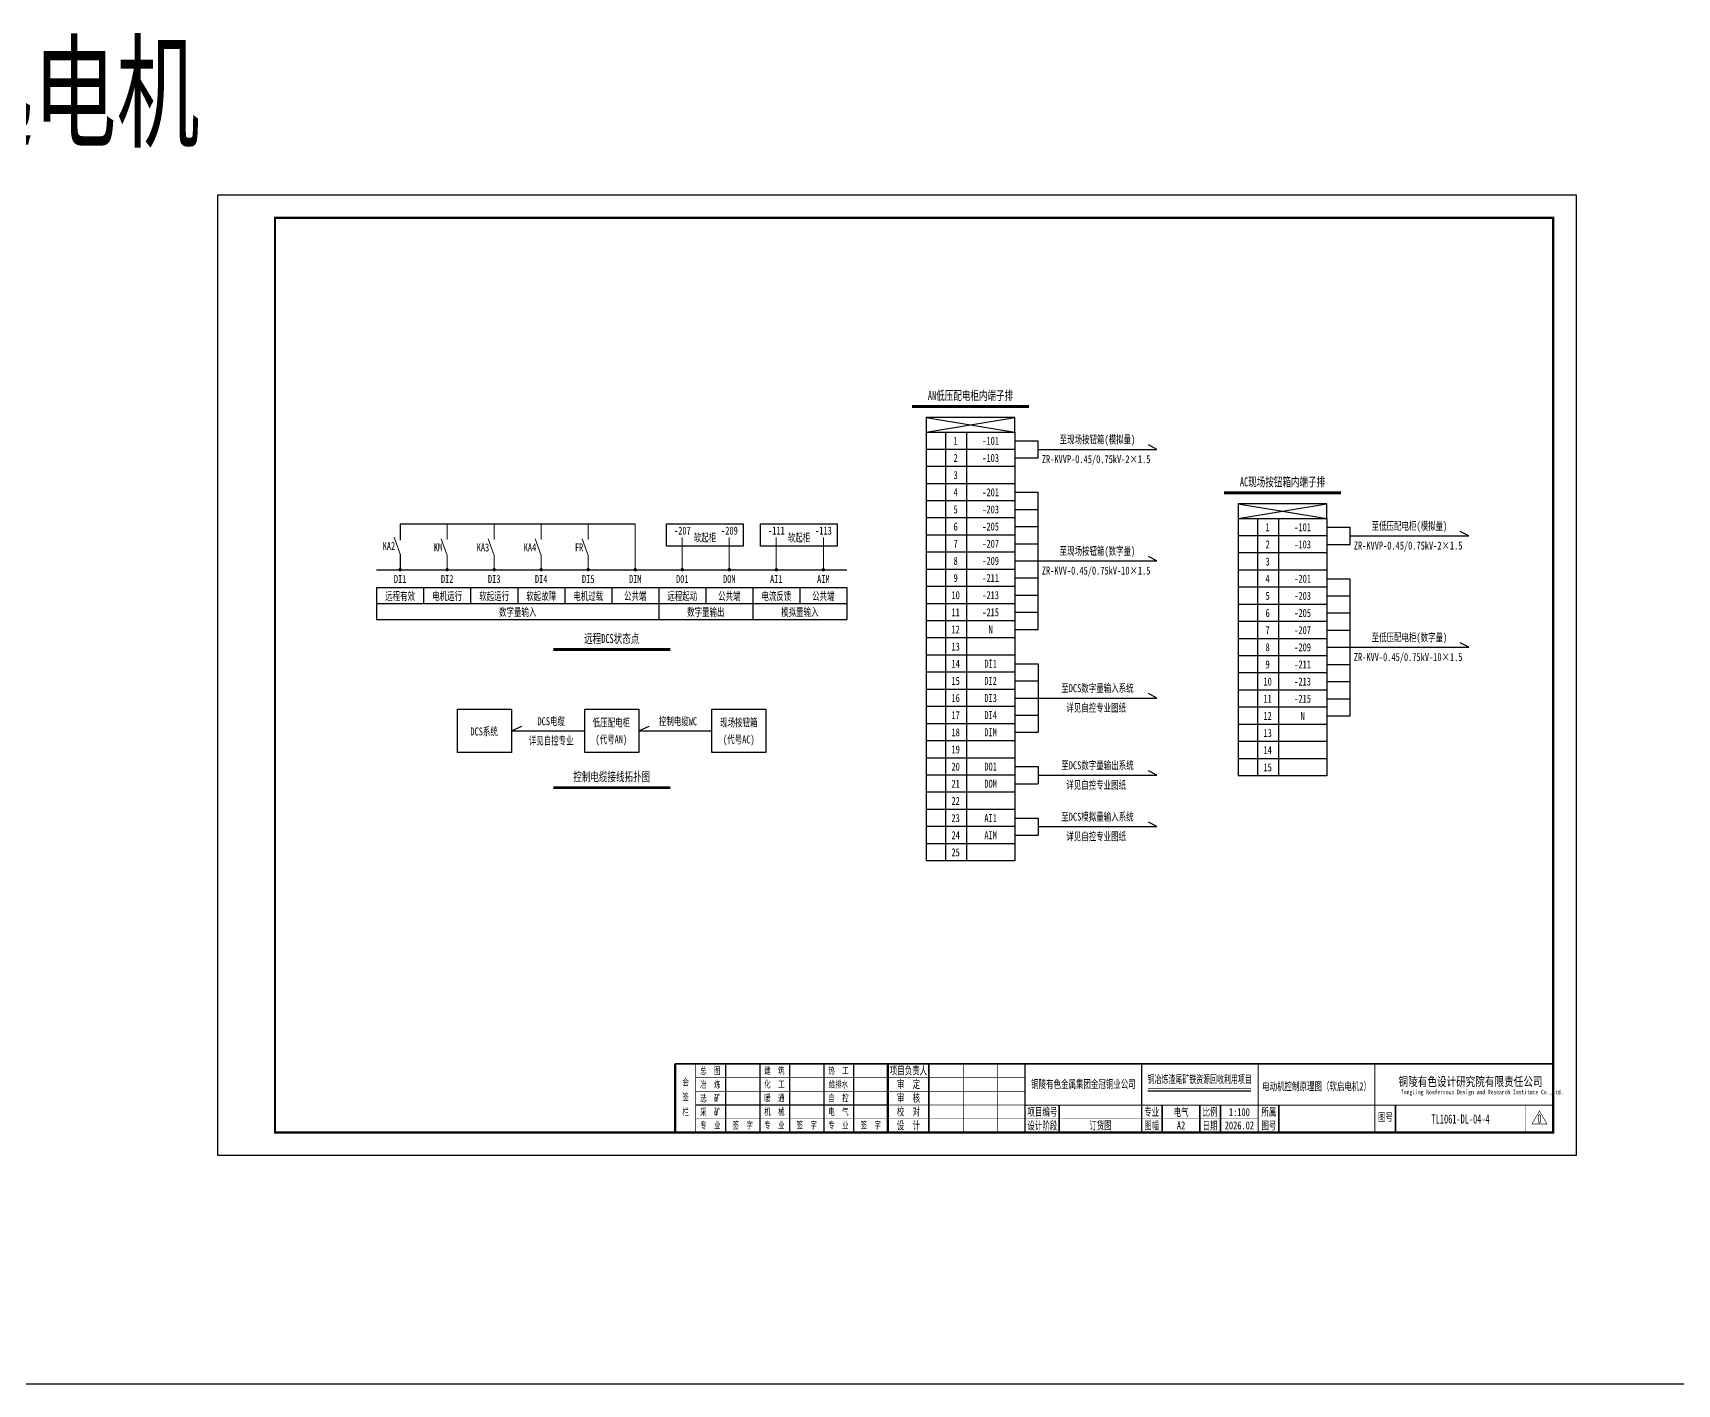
# Model space of a CAD drawing. Header units: millimetres. Extents: x 401220 to 2750366, y -101310 to 943175.
# Drawn here: x 718024 to 789929, y 628022 to 687110 of the extents above; entities that cross this region are included whole.
import ezdxf
from ezdxf.enums import TextEntityAlignment as Align

# ---------------------------------------------------------------- set-up
doc = ezdxf.new("R2010")
doc.units = ezdxf.units.MM
for name, color, linetype, lineweight in [('CAXA0层', 7, 'Continuous', 25), ('SW', 8, 'Continuous', 20), ('TEXT', 4, 'Continuous', 0)]:
    doc.layers.add(name, color=color, linetype=linetype, lineweight=lineweight)
for name, color, linetype in [('动力平面设备层', 1, 'Continuous'), ('图框', 7, 'Continuous'), ('标注-照明', 7, 'Continuous'), ('照明平面导线层', 3, 'Continuous'), ('照明平面设备层', 1, 'Continuous')]:
    doc.layers.add(name, color=color, linetype=linetype)
doc.styles.add('HZ', font='simsun.ttf', dxfattribs={"width": 0.75})
doc.styles.add('标准', font='NSimSun.ttf', dxfattribs={"width": 0.667})

# ---------------------------------------------------------------- blocks, each defined once
blk = doc.blocks.new('3')
at = {"layer": 'TEXT', "color": 7, "lineweight": 25, "style": 'HZ', "width": 0.75}
for s, height, p in [('铜陵有色设计研究院有限责任公司', 400, (221501, 249018)), ('Tongling Nonferrous Design and Research Institute Co.,Ltd.', 200, (221613, 248659))]:
    blk.add_text(s, height=height, dxfattribs=at).set_placement(p)
blk = doc.blocks.new('铜陵有色图签02')
at = {"layer": '图框', "linetype": 'Continuous', "lineweight": 50}
for p, q in [((-38401, 3003), (-38401, 1)), ((-29100, 3001), (-29100, 0))]:
    blk.add_line(p, q, dxfattribs=at)
at = {"layer": '图框', "color": 7, "linetype": 'Continuous', "lineweight": 25}
for p, q in [((-36201, 3010), (-36201, 9)), ((-34701, 3010), (-34701, 9)), ((-33401, 3017), (-33401, 16)), ((-31901, 3017), (-31901, 16)), ((-30601, 3017), (-30601, 16)), ((-29100, 1201), (-37501, 1201))]:
    blk.add_line(p, q, dxfattribs=at)
at = {"layer": '图框', "color": 7, "linetype": 'Continuous', "lineweight": 35}
for p, q in [((-27300, 3001), (-27300, 1)), ((-21600, 1197), (-21600, -3)), ((-17100, 1200), (-17100, 0)), ((-15450, 0), (-15450, 1200)), ((-14550, 1200), (-14550, 0)), ((-12000, 1201), (-12000, 1)), ((-6900, 1202), (-6900, 2))]:
    blk.add_line(p, q, dxfattribs=at)
at = {"layer": '图框', "lineweight": 25}
blk.add_line((-17723, 1830), (-13223, 1830), dxfattribs=at)
at = {"layer": '图框', "lineweight": 70, "const_width": 70}
blk.add_lwpolyline([(-17980, 3001), (0, 3001), (-38401, 3001)], dxfattribs=at)
at = {"layer": '图框', "color": 7, "linetype": 'Continuous', "lineweight": 25, "const_width": 25}
for points in [[(-37501, 3000), (-37501, 0)], [(-25800, 3001), (-25800, 1)], [(-24300, 3001), (-24300, 1)], [(-23100, 2401), (-37501, 2401)], [(-23100, 1801), (-37501, 1801)], [(-23100, 1201), (-29100, 1201)], [(-602, 943), (-932, 371), (-272, 371), (-602, 943)], [(-12900, 600), (-18000, 600), (-37501, 600)]]:
    blk.add_lwpolyline(points, dxfattribs=at)
at = {"layer": '图框', "linetype": 'Continuous', "lineweight": 50, "const_width": 50}
for points in [[(-23100, 3001), (-23100, 1)], [(-18000, 3000), (-18000, 0)]]:
    blk.add_lwpolyline(points, dxfattribs=at)
at = {"layer": '图框', "lineweight": 50, "const_width": 50}
for points in [[(-12900, 3001), (-12900, 1)], [(-7800, 3001), (-7800, 1)], [(0, 3000), (0, 0)], [(-23100, 1200), (0, 1200)]]:
    blk.add_lwpolyline(points, dxfattribs=at)
at = {"layer": '图框', "lineweight": 25, "const_width": 35}
blk.add_lwpolyline([(-17723, 1930), (-13223, 1930)], dxfattribs=at)
at = {"layer": '图框', "color": 7, "linetype": 'Continuous', "lineweight": 35, "const_width": 25}
blk.add_lwpolyline([(-1200, 1201), (-1200, 0)], dxfattribs=at)
at = {"layer": '图框', "linetype": 'Continuous', "lineweight": 70, "const_width": 70}
blk.add_lwpolyline([(-38401, 1), (0, 0)], dxfattribs=at)
at = {"layer": '图框', "lineweight": 25}
blk.add_blockref('3', (-228268, -246986), dxfattribs=at)
at = {"layer": 'TEXT', "color": 7, "lineweight": 25, "style": '标准', "width": 0.667}
for s, height, p in [('总  图', 300, (-36862, 2555)), ('建  筑', 300, (-34062, 2562)), ('热  工', 300, (-31262, 2562)), ('项目负责人', 350, (-28197, 2541)), ('会', 300, (-37942, 2054)), ('冶  炼', 300, (-36862, 1955)), ('化  工', 300, (-34062, 1962)), ('给排水', 300, (-31262, 1962)), ('审  定', 350, (-28197, 1941)), ('签', 300, (-37942, 1404)), ('选  矿', 300, (-36862, 1355)), ('暖  通', 300, (-34062, 1362)), ('自  控', 300, (-31262, 1362)), ('审  核', 350, (-28197, 1341)), ('栏', 300, (-37942, 754)), ('采  矿', 300, (-36862, 754)), ('机  械', 300, (-34062, 761)), ('电  气', 300, (-31262, 761)), ('校  对', 350, (-28197, 741)), ('项目编号', 350, (-22343, 730)), ('专业', 350, (-17559, 730)), ('比例', 350, (-15009, 730)), ('所属', 350, (-12438, 730)), ('图号', 350, (-7339, 495)), ('专  业', 300, (-36862, 170)), ('签  字', 300, (-35449, 170)), ('专  业', 300, (-34062, 177)), ('签  字', 300, (-32649, 177)), ('专  业', 300, (-31262, 177)), ('签  字', 300, (-29849, 177)), ('设  计', 350, (-28197, 139)), ('设计阶段', 350, (-22343, 130)), ('图幅', 350, (-17559, 130)), ('日期', 350, (-15009, 130)), ('图号', 350, (-12438, 130))]:
    blk.add_text(s, height=height, dxfattribs=at).set_placement(p, align=Align.CENTER)

msp = doc.modelspace()

# ---------------------------------------------------------------- linework, layer by layer
at = {"color": 2, "linetype": 'ByBlock', "lineweight": 25}
for p, q in [((757094, 670297.5), (760961, 669646.6)), ((757094, 669646.6), (760961, 670297.5)), ((757094, 669646.6), (757094, 650901.6)), ((757094, 669646.6), (760961, 669646.6)), ((757929.9, 669646.6), (757929.9, 650901.6)), ((758849.3, 669646.6), (758849.3, 650901.6)), ((760961, 669646.6), (760961, 650901.6)), ((760961, 668896.8), (757094, 668896.8)), ((760961, 668147), (757094, 668147)), ((760961, 667397.2), (757094, 667397.2)), ((760961, 666647.4), (757094, 666647.4)), ((760961, 665897.6), (757094, 665897.6)), ((760961, 665147.8), (757094, 665147.8)), ((760961, 664398), (757094, 664398)), ((760961, 663648.2), (757094, 663648.2)), ((760961, 662898.4), (757094, 662898.4)), ((760961, 662148.6), (757094, 662148.6)), ((760961, 661398.8), (757094, 661398.8)), ((760961, 660649), (757094, 660649)), ((760961, 659899.2), (757094, 659899.2)), ((760961, 659149.4), (757094, 659149.4)), ((760961, 658399.6), (757094, 658399.6)), ((760961, 657649.8), (757094, 657649.8)), ((760961, 656900), (757094, 656900)), ((760961, 656150.2), (757094, 656150.2)), ((760961, 655400.4), (757094, 655400.4)), ((760961, 654650.6), (757094, 654650.6)), ((760961, 653900.8), (757094, 653900.8)), ((760961, 653151), (757094, 653151)), ((760961, 652401.2), (757094, 652401.2)), ((760961, 651651.4), (757094, 651651.4)), ((760961, 650901.6), (757094, 650901.6))]:
    msp.add_line(p, q, dxfattribs=at)
at = {"color": 1, "linetype": 'ByBlock'}
for p, q in [((760961, 669271.7), (761980, 669271.7)), ((761980, 668521.9), (761980, 669271.7)), ((761980, 668896.8), (767181.2, 668896.8)), ((760961, 668521.9), (761980, 668521.9)), ((760961, 667022.3), (761980, 667022.3)), ((761980, 661023.9), (761980, 667022.3)), ((760961, 666272.5), (761980, 666272.5)), ((760961, 665522.7), (761980, 665522.7)), ((774605.3, 665492.3), (775624.3, 665492.3)), ((775624.3, 664742.5), (775624.3, 665492.3)), ((760961, 664772.9), (761980, 664772.9)), ((774605.3, 664742.5), (775624.3, 664742.5)), ((775624.3, 665117.4), (780825.5, 665117.4)), ((760961, 664023.1), (761980, 664023.1)), ((761980, 664023.1), (767181.2, 664023.1)), ((760961, 663273.3), (761980, 663273.3)), ((774605.3, 663242.9), (775624.3, 663242.9)), ((775624.3, 657244.5), (775624.3, 663242.9)), ((760961, 662523.5), (761980, 662523.5)), ((774605.3, 662493.1), (775624.3, 662493.1)), ((760961, 661773.7), (761980, 661773.7)), ((774605.3, 661743.3), (775624.3, 661743.3)), ((760961, 661023.9), (761980, 661023.9)), ((774605.3, 660993.5), (775624.3, 660993.5)), ((774605.3, 660243.7), (775624.3, 660243.7)), ((775624.3, 660243.7), (780825.5, 660243.7)), ((760961, 659524.3), (761980, 659524.3)), ((774605.3, 659493.9), (775624.3, 659493.9)), ((760961, 658774.5), (761980, 658774.5)), ((774605.3, 658744.1), (775624.3, 658744.1)), ((760961, 658024.7), (761980, 658024.7)), ((761980, 658024.7), (767181.2, 658024.7)), ((774605.3, 657994.3), (775624.3, 657994.3)), ((760961, 657274.9), (761980, 657274.9)), ((774605.3, 657244.5), (775624.3, 657244.5)), ((760961, 656525.1), (761980, 656525.1)), ((760961, 655025.5), (761980, 655025.5)), ((761980, 654650.6), (767181.2, 654650.6)), ((760961, 654275.7), (761980, 654275.7)), ((760961, 652776.1), (761980, 652776.1)), ((761980, 652401.2), (767181.2, 652401.2)), ((760961, 652026.3), (761980, 652026.3))]:
    msp.add_line(p, q, dxfattribs=at)
at = {"color": 3, "linetype": 'ByBlock', "lineweight": 25}
for p, q in [((770738.2, 666518.1), (774605.3, 665867.2)), ((770738.2, 665867.2), (774605.3, 666518.1)), ((770738.2, 665867.2), (770738.2, 654620.2)), ((770738.2, 665867.2), (774605.3, 665867.2)), ((771574.1, 665867.2), (771574.1, 654620.2)), ((772493.6, 665867.2), (772493.6, 654620.2)), ((774605.3, 665867.2), (774605.3, 654620.2)), ((774605.3, 665117.4), (770738.2, 665117.4)), ((774605.3, 664367.6), (770738.2, 664367.6)), ((774605.3, 663617.8), (770738.2, 663617.8)), ((774605.3, 662868), (770738.2, 662868)), ((774605.3, 662118.2), (770738.2, 662118.2)), ((774605.3, 661368.4), (770738.2, 661368.4)), ((774605.3, 660618.6), (770738.2, 660618.6)), ((774605.3, 659868.8), (770738.2, 659868.8)), ((774605.3, 659119), (770738.2, 659119)), ((774605.3, 658369.2), (770738.2, 658369.2)), ((774605.3, 657619.4), (770738.2, 657619.4)), ((774605.3, 656869.6), (770738.2, 656869.6)), ((774605.3, 656119.8), (770738.2, 656119.8)), ((774605.3, 655370), (770738.2, 655370)), ((774605.3, 654620.2), (770738.2, 654620.2))]:
    msp.add_line(p, q, dxfattribs=at)
at = {"color": 3}
msp.add_line((930455.5, 628021.7), (401219.7, 628021.7), dxfattribs=at)
at = {"color": 2, "linetype": 'ByBlock', "lineweight": 25}
msp.add_lwpolyline([(757094, 669646.6), (760961, 669646.6), (760961, 670297.5), (757094, 670297.5)], close=True, dxfattribs=at)
at = {"color": 3, "linetype": 'ByBlock', "lineweight": 25}
msp.add_lwpolyline([(770738.2, 665867.2), (774605.3, 665867.2), (774605.3, 666518.1), (770738.2, 666518.1)], close=True, dxfattribs=at)
at = {"color": 7, "linetype": 'ByBlock', "lineweight": 20, "const_width": 75}
for points in [[(734046, 663635.4, 1), (734121, 663635.4, 1)], [(736102.5, 663635.4, 1), (736177.5, 663635.4, 1)], [(738159, 663635.4, 1), (738234, 663635.4, 1)], [(740215.5, 663635.4, 1), (740290.5, 663635.4, 1)], [(742272, 663635.4, 1), (742347, 663635.4, 1)], [(744328.5, 663635.4, 1), (744403.5, 663635.4, 1)], [(746385, 663635.4, 1), (746460, 663635.4, 1)], [(748441.5, 663635.4, 1), (748516.5, 663635.4, 1)], [(750498, 663635.4, 1), (750573, 663635.4, 1)], [(752554.5, 663635.4, 1), (752629.5, 663635.4, 1)]]:
    msp.add_lwpolyline(points, format="xyb", close=True, dxfattribs=at)
at = {"layer": 'CAXA0层', "color": 2, "linetype": 'ByBlock', "lineweight": 40}
for p, q in [((756478.4, 670800.9), (761576.6, 670800.9)), ((740788.6, 660170.8), (745886.8, 660170.8)), ((740788.6, 654131.4), (745886.8, 654131.4))]:
    msp.add_line(p, q, dxfattribs=at)
at = {"layer": 'CAXA0层', "color": 2, "linetype": 'ByBlock', "lineweight": 0}
for p, q in [((756478.4, 670735.4), (761576.6, 670735.4)), ((740788.6, 660105.3), (745886.8, 660105.3)), ((740788.6, 654065.9), (745886.8, 654065.9))]:
    msp.add_line(p, q, dxfattribs=at)
at = {"layer": 'CAXA0层', "color": 3, "linetype": 'ByBlock', "lineweight": 40}
msp.add_line((770122.7, 667021.5), (775220.8, 667021.5), dxfattribs=at)
at = {"layer": 'CAXA0层', "color": 3, "linetype": 'ByBlock', "lineweight": 0}
msp.add_line((770122.7, 666956), (775220.8, 666956), dxfattribs=at)
at = {"layer": 'SW', "color": 7, "linetype": 'ByBlock', "lineweight": 25}
for p, q in [((733055.2, 662850.5), (753620.2, 662850.5)), ((733055.2, 662850.5), (733055.2, 661454.1)), ((735111.7, 662850.5), (735111.7, 662152.3)), ((737168.2, 662850.5), (737168.2, 662152.3)), ((739224.7, 662850.5), (739224.7, 662152.3)), ((741281.2, 662850.5), (741281.2, 662152.3)), ((743337.7, 662850.5), (743337.7, 662152.3)), ((745394.2, 662850.5), (745394.2, 661454.1)), ((747450.7, 662850.5), (747450.7, 662152.3)), ((749507.2, 662850.5), (749507.2, 661454.1)), ((751563.7, 662850.5), (751563.7, 662152.3)), ((753620.2, 662850.5), (753620.2, 661454.1)), ((733055.2, 662152.3), (753620.2, 662152.3)), ((733055.2, 661454.1), (753620.2, 661454.1))]:
    msp.add_line(p, q, dxfattribs=at)
at = {"layer": '动力平面设备层', "color": 1, "linetype": 'ByBlock', "lineweight": -3, "ltscale": 100}
for p, q in [((767181.2, 668896.8), (766804.7, 669090)), ((780825.5, 665117.4), (780448.9, 665310.6)), ((767181.2, 664023.1), (766804.7, 664216.3)), ((780825.5, 660243.7), (780448.9, 660436.9)), ((761980, 659524.3), (761980, 656525.1)), ((767181.2, 658024.7), (766804.7, 658217.9)), ((761980, 655025.5), (761980, 654275.7)), ((767181.2, 654650.6), (766804.7, 654843.8)), ((761980, 652776.1), (761980, 652026.3)), ((767181.2, 652401.2), (766804.7, 652594.4))]:
    msp.add_line(p, q, dxfattribs=at)
at = {"layer": '动力平面设备层', "color": 3, "linetype": 'ByBlock', "lineweight": -3, "ltscale": 100}
for p, q in [((745727.5, 665643.2), (749086.1, 665643.2)), ((745727.5, 664670.7), (745727.5, 665643.2)), ((749086.1, 665643.2), (749086.1, 664670.7)), ((749840.5, 665643.2), (753199.1, 665643.2)), ((749840.5, 664670.7), (749840.5, 665643.2)), ((753199.1, 665643.2), (753199.1, 664670.7)), ((749086.1, 664670.7), (745727.5, 664670.7)), ((753199.1, 664670.7), (749840.5, 664670.7))]:
    msp.add_line(p, q, dxfattribs=at)
at = {"layer": '图框', "linetype": 'Continuous', "lineweight": 100, "const_width": 100}
msp.add_lwpolyline([(728611.5, 639021.7), (784511.5, 639021.7), (784511.5, 679021.7), (728611.5, 679021.7)], close=True, dxfattribs=at)
at = {"layer": '标注-照明', "linetype": 'ByBlock', "lineweight": 25, "ltscale": 100}
for p, q in [((734083.5, 665643.2), (734083.5, 664924.2)), ((734083.5, 665643.2), (744366, 665643.2)), ((734083.5, 664320.8), (734083.5, 663635.4)), ((733055.2, 663635.4), (753620.2, 663635.4)), ((738953.2, 656589.4), (739405.9, 656792.5)), ((738953.2, 656589.4), (742159.5, 656589.4)), ((744515.9, 656589.4), (744968.6, 656792.5)), ((744515.9, 656589.4), (747722.2, 656589.4))]:
    msp.add_line(p, q, dxfattribs=at)
for points in [[(738953.2, 655643.5), (736596.8, 655643.5), (736596.8, 657535.3), (738953.2, 657535.3)], [(744515.9, 655643.5), (742159.5, 655643.5), (742159.5, 657535.3), (744515.9, 657535.3)], [(750078.6, 655643.5), (747722.2, 655643.5), (747722.2, 657535.3), (750078.6, 657535.3)]]:
    msp.add_lwpolyline(points, close=True, dxfattribs=at)
at = {"layer": '照明平面导线层', "color": 0, "linetype": 'ByBlock', "lineweight": 20}
for p, q in [((736140, 664958.7), (736140, 665643.2)), ((738196.5, 664958.7), (738196.5, 665643.2)), ((740253, 664958.7), (740253, 665643.2)), ((742309.5, 664958.7), (742309.5, 665643.2)), ((744366, 663635.4), (744366, 665643.2)), ((734083.5, 664320.8), (733822, 665051.9)), ((736140, 664256.9), (735878.5, 664988.1)), ((738196.5, 664256.9), (737935, 664988.1)), ((740253, 664256.9), (739991.5, 664988.1)), ((742309.5, 664256.9), (742048, 664988.1)), ((746422.5, 663635.4), (746422.5, 665041.7)), ((748479, 663635.4), (748479, 665041.7)), ((750535.5, 663635.4), (750535.5, 665041.7)), ((752592, 663635.4), (752592, 665041.7)), ((736140, 663635.4), (736140, 664256.9)), ((738196.5, 663635.4), (738196.5, 664256.9)), ((740253, 663635.4), (740253, 664256.9)), ((742309.5, 663635.4), (742309.5, 664256.9))]:
    msp.add_line(p, q, dxfattribs=at)
at = {"layer": '照明平面设备层', "color": 0, "lineweight": -3, "ltscale": 100}
msp.add_lwpolyline([(726111.5, 680021.7), (785511.5, 680021.7), (785511.5, 638021.7), (726111.5, 638021.7)], close=True, dxfattribs=at)

# ---------------------------------------------------------------- block references
at = {"layer": '图框', "lineweight": 25}
msp.add_blockref('铜陵有色图签02', (784511.5, 639021.7), dxfattribs=at)

# ---------------------------------------------------------------- texts
at = {"layer": 'SW', "color": 4, "linetype": 'ByBlock', "lineweight": 25, "style": '标准', "width": 0.667}
for s, height, p in [('软起电机', 4000, (718040.8, 682521.2)), ('DCS电缆', 350, (740691.6, 656833.8)), ('控制电缆WC', 350, (746232.7, 656833.8)), ('DCS系统', 350, (737756.7, 656387.3)), ('低压配电柜', 350, (743319.4, 656775.5)), ('现场按钮箱', 350, (748896.3, 656775.5)), ('详见自控专业', 350, (740691.6, 655985.1)), ('(代号AN)', 350, (743319.4, 656036.7)), ('(代号AC)', 350, (748896.3, 656036.7))]:
    msp.add_text(s, height=height, dxfattribs=at).set_placement(p, align=Align.CENTER)
at = {"layer": 'SW', "color": 2, "linetype": 'ByBlock', "lineweight": 25, "style": '标准', "width": 0.667}
for s, p in [('AN低压配电柜内端子排', (759027.3, 671055.9)), ('远程DCS状态点', (743337.5, 660425.8)), ('控制电缆接线拓扑图', (743337.5, 654386.4))]:
    msp.add_text(s, height=400, dxfattribs=at).set_placement(p, align=Align.CENTER)
at = {"layer": 'SW', "color": 7, "linetype": 'ByBlock', "lineweight": 25, "style": '标准', "width": 0.667}
for s, p in [('-101', (759907.4, 669096.8)), ('至现场按钮箱(模拟量)', (764579.2, 669154)), ('1', (758378.1, 669096.8)), ('2', (758378.1, 668347)), ('-103', (759907.4, 668347)), ('ZR-KVVP-0.45/0.75kV-2×1.5', (764522.2, 668294.1)), ('3', (758378.1, 667597.2)), ('4', (758378.1, 666847.4)), ('-201', (759907.4, 666847.4)), ('5', (758378.1, 666097.6)), ('-203', (759907.4, 666097.6)), ('-207', (746428.1, 665168.8)), ('软起柜', (747416.8, 664862.8)), ('-209', (748484.6, 665168.8)), ('-111', (750541.1, 665168.8)), ('软起柜', (751529.8, 664862.8)), ('-113', (752597.6, 665168.8)), ('6', (758378.1, 665347.8)), ('-205', (759907.4, 665347.8)), ('1', (772022.4, 665317.4)), ('-101', (773551.7, 665317.4)), ('至低压配电柜(模拟量)', (778223.4, 665374.6)), ('7', (758378.1, 664598)), ('-207', (759907.4, 664598)), ('至现场按钮箱(数字量)', (764579.2, 664280.3)), ('2', (772022.4, 664567.6)), ('-103', (773551.7, 664567.6)), ('ZR-KVVP-0.45/0.75kV-2×1.5', (778166.5, 664514.7)), ('8', (758378.1, 663848.2)), ('-209', (759907.4, 663848.2)), ('ZR-KVV-0.45/0.75kV-10×1.5', (764522.2, 663420.4)), ('3', (772022.4, 663817.8)), ('DI1', (734084, 663055)), ('DI2', (736140.5, 663055)), ('DI3', (738197, 663055)), ('DI4', (740253.5, 663055)), ('DI5', (742310, 663055)), ('DIM', (744366.5, 663055)), ('D01', (746423, 663055)), ('DOM', (748479.5, 663055)), ('AI1', (750536, 663055)), ('AIM', (752592.5, 663055)), ('9', (758378.1, 663098.4)), ('-211', (759907.4, 663098.4)), ('4', (772022.4, 663068)), ('-201', (773551.7, 663068)), ('远程有效', (734084, 662306.5)), ('电机运行', (736140.5, 662306.5)), ('软起运行', (738197, 662306.5)), ('软起故障', (740253.5, 662306.5)), ('电机过载', (742310, 662306.5)), ('公共端', (744366.5, 662306.5)), ('远程起动', (746423, 662306.5)), ('公共端', (748479.5, 662306.5)), ('电流反馈', (750536, 662306.5)), ('公共端', (752592.5, 662306.5)), ('10', (758378.1, 662348.6)), ('-213', (759907.4, 662348.6)), ('5', (772022.4, 662318.2)), ('-203', (773551.7, 662318.2)), ('数字量输入', (739224.7, 661608.3)), ('数字量输出', (747450.7, 661608.3)), ('模拟量输入', (751563.7, 661608.3)), ('11', (758378.1, 661598.8)), ('-215', (759907.4, 661598.8)), ('6', (772022.4, 661568.4)), ('-205', (773551.7, 661568.4)), ('12', (758378.1, 660849)), ('N', (759907.4, 660849)), ('7', (772022.4, 660818.6)), ('-207', (773551.7, 660818.6)), ('至低压配电柜(数字量)', (778223.4, 660500.9)), ('13', (758378.1, 660099.2)), ('8', (772022.4, 660068.8)), ('-209', (773551.7, 660068.8)), ('14', (758378.1, 659349.4)), ('DI1', (759907.4, 659349.4)), ('9', (772022.4, 659319)), ('-211', (773551.7, 659319)), ('ZR-KVV-0.45/0.75kV-10×1.5', (778166.5, 659641)), ('15', (758378.1, 658599.6)), ('DI2', (759907.4, 658599.6)), ('至DCS数字量输入系统', (764579.2, 658281.9)), ('10', (772022.4, 658569.2)), ('-213', (773551.7, 658569.2)), ('16', (758378.1, 657849.8)), ('DI3', (759907.4, 657849.8)), ('11', (772022.4, 657819.4)), ('-215', (773551.7, 657819.4)), ('17', (758378.1, 657100)), ('DI4', (759907.4, 657100)), ('详见自控专业图纸', (764522.2, 657422)), ('12', (772022.4, 657069.6)), ('N', (773551.7, 657069.6)), ('18', (758378.1, 656350.2)), ('DIM', (759907.4, 656350.2)), ('13', (772022.4, 656319.8)), ('19', (758378.1, 655600.4)), ('14', (772022.4, 655570)), ('20', (758378.1, 654850.6)), ('DO1', (759907.4, 654850.6)), ('至DCS数字量输出系统', (764579.2, 654907.8)), ('15', (772022.4, 654820.2)), ('21', (758378.1, 654100.8)), ('DOM', (759907.4, 654100.8)), ('详见自控专业图纸', (764522.2, 654047.9)), ('22', (758378.1, 653351)), ('23', (758378.1, 652601.2)), ('AI1', (759907.4, 652601.2)), ('至DCS模拟量输入系统', (764579.2, 652658.4)), ('24', (758378.1, 651851.4)), ('AIM', (759907.4, 651851.4)), ('详见自控专业图纸', (764522.2, 651798.4)), ('25', (758378.1, 651101.6))]:
    msp.add_text(s, height=350, dxfattribs=at).set_placement(p, align=Align.CENTER)
at = {"layer": 'SW', "color": 3, "linetype": 'ByBlock', "lineweight": 25, "style": '标准', "width": 0.667}
msp.add_text('AC现场按钮箱内端子排', height=400, dxfattribs=at).set_placement((772671.5, 667276.5), align=Align.CENTER)
at = {"layer": 'SW', "color": 7, "linetype": 'ByBlock', "lineweight": 25, "style": '标准', "width": 0.667}
for s, p in [('KA2', (733866.5, 664673.1)), ('KM', (735923, 664609.3)), ('KA3', (737979.5, 664609.3)), ('KA4', (740036, 664609.3)), ('FR', (742092.5, 664609.3))]:
    msp.add_text(s, height=350, dxfattribs=at).set_placement(p, align=Align.MIDDLE_RIGHT)
at = {"layer": 'SW', "color": 4, "linetype": 'Continuous', "lineweight": 25, "style": '标准'}
for s, height, width, p in [('铜冶炼渣尾矿铁资源回收利用项目', 350, 0.62, (769049.1, 641179.6)), ('铜陵有色金属集团金冠铜业公司', 350, 0.667, (763965.4, 640968)), ('电动机控制原理图（软启电机2）', 350, 0.667, (774162.4, 640868.6)), ('电气', 350, 0.667, (768235.7, 639740)), ('1:100', 350, 0.667, (770785.7, 639740)), ('A2', 350, 0.667, (768235.7, 639160.3)), ('2026.02', 350, 0.667, (770785.7, 639160.3)), ('TL1061-DL-04-4', 400, 0.667, (780460.8, 639416.8)), ('0', 400, 0.667, (783909.3, 639429.7))]:
    msp.add_text(s, height=height, dxfattribs=dict(at, width=width)).set_placement(p, align=Align.CENTER)
at = {"layer": 'SW', "color": 1, "linetype": 'Continuous', "lineweight": 25, "style": '标准', "width": 0.667}
msp.add_text('订货图', height=350, dxfattribs=at).set_placement((764711, 639160.3), align=Align.CENTER)

doc.saveas('drawing.dxf')
